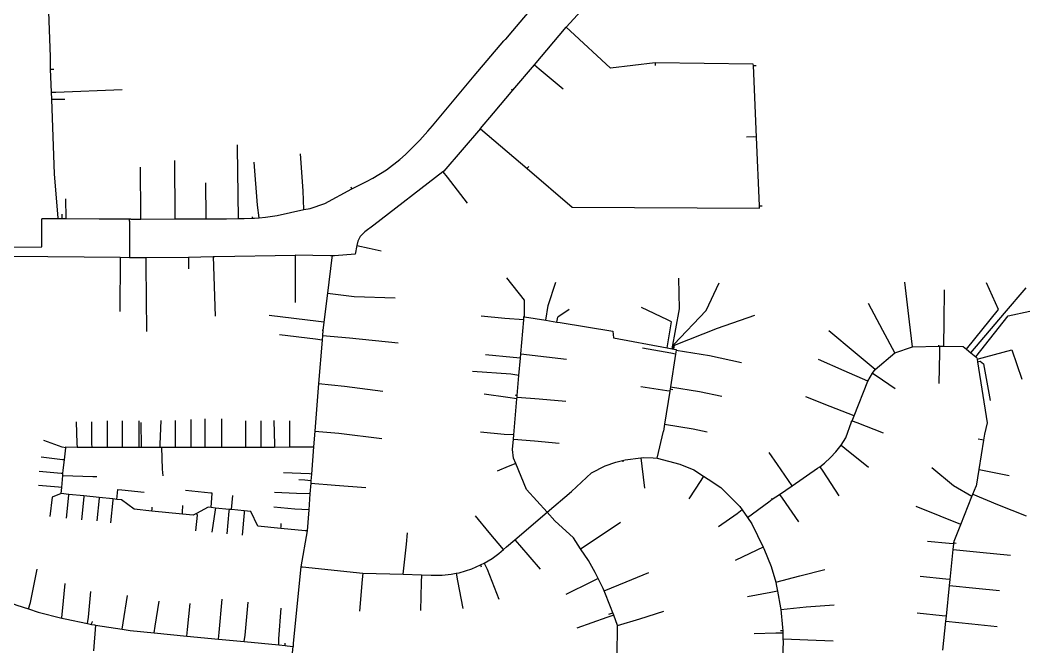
# Model space of a CAD drawing. Header units: inches. Extents: x 1024943 to 1043005, y 1856303 to 1868730.
# Drawn here: x 1037204 to 1039300, y 1863749 to 1865048 of the extents above; entities that cross this region are included whole.
import ezdxf

# ---------------------------------------------------------------- set-up
doc = ezdxf.new("R2010")
doc.units = ezdxf.units.IN
doc.header["$MEASUREMENT"] = 0
doc.layers.add('Water_Network', color=130, linetype='Continuous')

msp = doc.modelspace()

# ---------------------------------------------------------------- linework, layer by layer
at = {"layer": 'Water_Network', "elevation": 0}
for points in [[(1037267.1, 1864947.1), (1037266.8, 1864956.2), (1037267.1, 1864972.3), (1037257.2, 1865233.8), (1037248.5, 1865233.6)], [(1038212, 1865009.3), (1038226.9, 1865026.8), (1038334.1, 1865153.9), (1038387.2, 1865216.8)], [(1038337.4, 1865034.2), (1038431.4, 1865136.8)], [(1038337.4, 1865034.2), (1038431.4, 1865136.8)], [(1038226.9, 1864903.2), (1038271.6, 1864956.2), (1038337.4, 1865034.2)], [(1038226.9, 1864903.2), (1038271.6, 1864956.2), (1038337.4, 1865034.2)], [(1038346, 1865026.3), (1038337.4, 1865034.2)], [(1038346, 1865026.3), (1038337.4, 1865034.2)], [(1038522.1, 1864960.4), (1038429.7, 1864949), (1038346, 1865026.3)], [(1038003.6, 1864770.3), (1038013.8, 1864779.7), (1038033.4, 1864799.5), (1038050.5, 1864818.3), (1038059.8, 1864829.5), (1038146.3, 1864933), (1038207.9, 1865005.4)], [(1038207.9, 1865005.4), (1038211.7, 1865009), (1038212, 1865009.3)], [(1038271.6, 1864956.2), (1038281.5, 1864947.9)], [(1038522.1, 1864960.4), (1038522, 1864957.6)], [(1038522, 1864957.6), (1038522, 1864954.8)], [(1038726.2, 1864954.5), (1038726.1, 1864957.4), (1038522.1, 1864960.4)], [(1037267.1, 1864947.1), (1037270.3, 1864947.1), (1037273.5, 1864947.2)], [(1037269.4, 1864884.4), (1037268.9, 1864899.1), (1037267.1, 1864947.1)], [(1038281.5, 1864947.9), (1038331, 1864906.1)], [(1038726.2, 1864954.5), (1038729.1, 1864954.6)], [(1038738.9, 1864663.3), (1038732.7, 1864805.9), (1038726.2, 1864954.5)], [(1038729.1, 1864954.6), (1038731.9, 1864954.7)], [(1037268.9, 1864899.1), (1037278, 1864899.5)], [(1037278, 1864899.5), (1037415.4, 1864904.6)], [(1038159.5, 1864823.6), (1038186.5, 1864855.4), (1038226.9, 1864903.2)], [(1038159.5, 1864823.6), (1038186.5, 1864855.4), (1038226.9, 1864903.2)], [(1038225.7, 1864904.2), (1038224.6, 1864905.4)], [(1038226.9, 1864903.2), (1038225.7, 1864904.2)], [(1037269.4, 1864884.4), (1037289.2, 1864884.4)], [(1037283.1, 1864638.4), (1037275.2, 1864729.3), (1037269.4, 1864884.4)], [(1037289.2, 1864884.4), (1037296.5, 1864884.4)], [(1038159.5, 1864823.6), (1038083.3, 1864735.2), (1038081.6, 1864733.9), (1037938.1, 1864623.5), (1037919.5, 1864609.9), (1037909.7, 1864599.8), (1037905.3, 1864590.3), (1037903.2, 1864581)], [(1038159.5, 1864823.6), (1038083.3, 1864735.2), (1038081.6, 1864733.9), (1037938.1, 1864623.5), (1037919.5, 1864609.9), (1037909.7, 1864599.8), (1037905.3, 1864590.3), (1037903.2, 1864581)], [(1038159.5, 1864823.6), (1038159.6, 1864823.5), (1038256.4, 1864740.9)], [(1037655, 1864784.5), (1037655, 1864789.9)], [(1038725.6, 1864806.8), (1038712.2, 1864806.1)], [(1038732.7, 1864805.9), (1038725.6, 1864806.8)], [(1037657, 1864637.2), (1037655, 1864784.5)], [(1037791.3, 1864694.6), (1037785.8, 1864771.6)], [(1037898.3, 1864701.7), (1037922.9, 1864713.7), (1037936.2, 1864720.6), (1037964.7, 1864738.3), (1037992, 1864759.6), (1038003.6, 1864770.3)], [(1037525.7, 1864642.1), (1037524.8, 1864757.2)], [(1037696.9, 1864665), (1037689.6, 1864753.9)], [(1037454.6, 1864644.1), (1037453.9, 1864743.4)], [(1038081.6, 1864733.9), (1038090.2, 1864722.8)], [(1038256.4, 1864740.9), (1038257.4, 1864742)], [(1038256.4, 1864740.9), (1038350.2, 1864660.9), (1038739.1, 1864658.6), (1038738.9, 1864663.3)], [(1038257.4, 1864742), (1038260.1, 1864745.1)], [(1037589.9, 1864640.1), (1037589.7, 1864711.4)], [(1038090.2, 1864722.8), (1038131.9, 1864668.7)], [(1037686.4, 1864637.9), (1037690.5, 1864638), (1037700, 1864638.9), (1037713.3, 1864640.1), (1037737.5, 1864643.2), (1037792.7, 1864655.7), (1037806.2, 1864658.2), (1037836.2, 1864668.3), (1037892.2, 1864698.5)], [(1037686.4, 1864637.9), (1037690.5, 1864638), (1037700, 1864638.9), (1037713.3, 1864640.1), (1037737.5, 1864643.2), (1037792.7, 1864655.7), (1037806.2, 1864658.2), (1037836.2, 1864668.3), (1037892.2, 1864698.5)], [(1037792.7, 1864655.7), (1037791.3, 1864694.6)], [(1037892.2, 1864698.5), (1037891.1, 1864702)], [(1037892.2, 1864698.5), (1037891.1, 1864702)], [(1037892.2, 1864698.5), (1037898.3, 1864701.7)], [(1037892.2, 1864698.5), (1037898.3, 1864701.7)], [(1037299.3, 1864638.1), (1037299, 1864678.1)], [(1037700, 1864638.9), (1037696.9, 1864665)], [(1038738.9, 1864663.3), (1038741.6, 1864663.5)], [(1038741.6, 1864663.5), (1038744.2, 1864663.6)], [(1037291.3, 1864642.5), (1037291.2, 1864646.3)], [(1037291.4, 1864636.6), (1037291.3, 1864642.5)], [(1037454.7, 1864635.8), (1037454.6, 1864644.1)], [(1037525.7, 1864636.3), (1037525.7, 1864642.1)], [(1037081.5, 1864577.5), (1037248.9, 1864578.7), (1037248.6, 1864635.9), (1037248.6, 1864636.3)], [(1037283, 1864636.6), (1037248.6, 1864636.3)], [(1037283, 1864636.6), (1037248.6, 1864636.3)], [(1037283, 1864636.6), (1037283.1, 1864638.4)], [(1037291.4, 1864636.6), (1037283, 1864636.6)], [(1037291.4, 1864636.6), (1037283, 1864636.6)], [(1037299.3, 1864636.7), (1037291.4, 1864636.6)], [(1037299.3, 1864636.7), (1037291.4, 1864636.6)], [(1037299.3, 1864636.7), (1037299.3, 1864638.1)], [(1037367.7, 1864635.7), (1037299.3, 1864636.7)], [(1037367.7, 1864635.7), (1037299.3, 1864636.7)], [(1037431.2, 1864635.6), (1037367.7, 1864635.7)], [(1037431.2, 1864635.6), (1037367.7, 1864635.7)], [(1037431.2, 1864632), (1037430.6, 1864556.5)], [(1037431.2, 1864632), (1037430.6, 1864556.5)], [(1037431.2, 1864632), (1037431.2, 1864635.6)], [(1037433.5, 1864635.6), (1037431.2, 1864635.6)], [(1037431.2, 1864632), (1037431.2, 1864635.6)], [(1037433.5, 1864635.6), (1037431.2, 1864635.6)], [(1037433.5, 1864635.6), (1037454.7, 1864635.8), (1037525.7, 1864636.3), (1037560, 1864636.6), (1037589.9, 1864636.7), (1037632.5, 1864636.8), (1037657, 1864637.2)], [(1037433.5, 1864635.6), (1037454.7, 1864635.8), (1037525.7, 1864636.3), (1037560, 1864636.6), (1037589.9, 1864636.7), (1037632.5, 1864636.8), (1037657, 1864637.2)], [(1037589.9, 1864636.7), (1037589.9, 1864640.1)], [(1037657, 1864637.2), (1037668.8, 1864637.3), (1037686.4, 1864637.9)], [(1037657, 1864637.2), (1037668.8, 1864637.3), (1037686.4, 1864637.9)], [(1037686.3, 1864639.4), (1037686.3, 1864641)], [(1037686.4, 1864637.9), (1037686.3, 1864639.4)], [(1037903.2, 1864581), (1037899.2, 1864562.9), (1037856.4, 1864559.8)], [(1037903.2, 1864581), (1037899.2, 1864562.9), (1037856.4, 1864559.8)], [(1037903.2, 1864581), (1037928.2, 1864575.4)], [(1037058.8, 1864560.1), (1037077.1, 1864559.9), (1037186.7, 1864559), (1037411.7, 1864556.7), (1037430.6, 1864556.5)], [(1037058.8, 1864560.1), (1037077.1, 1864559.9), (1037186.7, 1864559), (1037411.7, 1864556.7), (1037430.6, 1864556.5)], [(1037553.3, 1864556.8), (1037604.9, 1864558.3), (1037608, 1864558.4), (1037775.2, 1864561.2)], [(1037553.3, 1864556.8), (1037604.9, 1864558.3), (1037608, 1864558.4), (1037775.2, 1864561.2)], [(1037604.9, 1864558.3), (1037608.7, 1864434.6)], [(1037775.1, 1864558), (1037775, 1864503), (1037774.8, 1864463.1)], [(1037775.2, 1864561.2), (1037775.1, 1864558)], [(1037848.2, 1864559.8), (1037775.2, 1864561.2)], [(1037848.2, 1864559.8), (1037775.2, 1864561.2)], [(1037851.5, 1864559.7), (1037848.2, 1864559.8)], [(1037851.5, 1864559.7), (1037848.2, 1864559.8)], [(1037851.5, 1864559.7), (1037851, 1864556.2)], [(1037851.5, 1864559.7), (1037851, 1864556.2)], [(1037856.4, 1864559.8), (1037851.5, 1864559.7)], [(1037856.4, 1864559.8), (1037851.5, 1864559.7)], [(1037928.2, 1864575.4), (1037953.1, 1864569.9)], [(1037411.7, 1864555.2), (1037410.6, 1864444.1)], [(1037411.7, 1864556.7), (1037411.7, 1864555.2)], [(1037430.6, 1864556.5), (1037437.3, 1864556.2)], [(1037430.6, 1864556.5), (1037437.3, 1864556.2)], [(1037437.3, 1864556.2), (1037465.1, 1864556.3), (1037553.3, 1864556.8)], [(1037437.3, 1864556.2), (1037465.1, 1864556.3), (1037553.3, 1864556.8)], [(1037465.1, 1864556.3), (1037465.1, 1864541.3)], [(1037465.1, 1864541.3), (1037466, 1864402.7)], [(1037553.3, 1864556.8), (1037553.4, 1864544.9)], [(1037553.4, 1864544.9), (1037553.4, 1864533)], [(1037851, 1864556.2), (1037841.9, 1864482.6), (1037834.3, 1864422.2), (1037832.2, 1864404.8)], [(1037851, 1864556.2), (1037841.9, 1864482.6), (1037834.3, 1864422.2), (1037832.2, 1864404.8)], [(1038250.8, 1864468.1), (1038214.2, 1864514.2)], [(1038300, 1864456.5), (1038316.3, 1864505.5)], [(1038572.8, 1864450.1), (1038571.1, 1864513.2)], [(1038628.4, 1864446.7), (1038655.3, 1864504)], [(1039050.5, 1864422.7), (1039040.4, 1864505.3)], [(1039235, 1864448.8), (1039210, 1864504)], [(1037841.9, 1864482.6), (1037897.6, 1864475.4)], [(1037897.6, 1864475.4), (1037982.4, 1864472.7)], [(1039122.2, 1864424.6), (1039123.3, 1864489.5)], [(1039247.3, 1864441.2), (1039292.8, 1864493.5)], [(1038251.3, 1864433.4), (1038250.8, 1864468.1)], [(1038295.1, 1864426.3), (1038300, 1864456.5)], [(1038995.2, 1864405.1), (1038965.5, 1864460.6)], [(1037823.5, 1864423.5), (1037721.2, 1864436.3)], [(1038209.9, 1864430.1), (1038161, 1864434.3)], [(1038235.9, 1864270.3), (1038239.5, 1864311.6), (1038242.6, 1864347.8), (1038243.4, 1864356.7), (1038249.4, 1864426.7), (1038249.9, 1864433.7), (1038251.3, 1864433.4), (1038295.1, 1864426.3), (1038318.1, 1864422.5), (1038324.8, 1864421.4)], [(1038318.1, 1864422.5), (1038319.9, 1864432.6)], [(1038343.8, 1864448.2), (1038319.9, 1864432.6)], [(1038547.9, 1864427), (1038493.6, 1864452.7)], [(1038557.9, 1864367.1), (1038572.8, 1864450.1)], [(1038559.7, 1864366.8), (1038561.2, 1864375.6), (1038628.4, 1864446.7)], [(1038651.7, 1864409.6), (1038728.9, 1864436.9)], [(1039168.9, 1864366), (1039235, 1864448.8)], [(1039177.5, 1864358.9), (1039247.3, 1864441.2)], [(1039187.9, 1864350.3), (1039254.9, 1864435.2)], [(1039254.9, 1864435.2), (1039300.1, 1864445.3)], [(1037834.3, 1864422.2), (1037823.5, 1864423.5)], [(1038249.4, 1864426.7), (1038209.9, 1864430.1)], [(1038324.8, 1864421.4), (1038434.6, 1864403.3), (1038435.9, 1864389.4), (1038547.3, 1864369), (1038557.9, 1864367.1), (1038559.7, 1864366.8), (1038561.1, 1864366.5), (1038566.2, 1864365.6), (1038565.9, 1864364), (1038564.7, 1864355.9), (1038554, 1864288.1), (1038553.3, 1864283.6)], [(1038547.3, 1864369), (1038556, 1864423), (1038547.9, 1864427)], [(1039056.8, 1864371.2), (1039050.5, 1864422.7)], [(1039121.4, 1864372.5), (1039122.2, 1864424.6)], [(1037817, 1864386.7), (1037742.1, 1864396.1)], [(1037832.2, 1864404.8), (1037831.4, 1864394.7), (1037830.6, 1864385.2), (1037823.5, 1864294.8), (1037815.7, 1864196.2), (1037813.2, 1864163.3)], [(1037832.2, 1864404.8), (1037831.4, 1864394.7), (1037830.6, 1864385.2), (1037823.5, 1864294.8), (1037815.7, 1864196.2), (1037813.2, 1864163.3)], [(1037832.2, 1864404.8), (1037831.4, 1864404.9), (1037830.6, 1864405)], [(1037831.4, 1864394.7), (1037887.5, 1864389.6)], [(1038561.1, 1864366.5), (1038562.5, 1864374.7), (1038651.7, 1864409.6)], [(1038937.8, 1864358.5), (1038882.7, 1864404.1)], [(1039020.2, 1864358.3), (1038995.2, 1864405.1)], [(1037830.6, 1864385.2), (1037817, 1864386.7)], [(1037887.5, 1864389.6), (1037988.8, 1864379.1)], [(1038929.8, 1864215.3), (1038931.2, 1864217.8), (1038935.3, 1864228.1), (1038963.6, 1864299.5), (1038973.7, 1864316.7), (1038979.3, 1864324.2), (1039020.2, 1864358.3), (1039056.8, 1864371.2), (1039111.2, 1864372.6)], [(1039111.2, 1864372.6), (1039111.2, 1864373.6), (1039111.2, 1864374.6)], [(1039111.2, 1864372.6), (1039112.7, 1864372.6), (1039121.4, 1864372.5), (1039161.8, 1864371.8), (1039168.9, 1864366), (1039177.5, 1864358.9), (1039187.9, 1864350.3), (1039190.4, 1864348.2), (1039190.8, 1864345.7), (1039191.7, 1864340.1), (1039211.9, 1864213.7), (1039206.2, 1864190), (1039204.2, 1864177.6), (1039194.5, 1864116.5), (1039189.1, 1864082.3)], [(1039112.7, 1864372.6), (1039112.5, 1864359.6)], [(1038227.2, 1864349.2), (1038170.2, 1864354.1)], [(1038242.6, 1864347.8), (1038227.2, 1864349.2)], [(1038243.4, 1864356.7), (1038297, 1864350.5)], [(1038297, 1864350.5), (1038337.9, 1864345.8)], [(1038554.6, 1864357.8), (1038496.2, 1864368.6)], [(1038564.7, 1864355.9), (1038554.6, 1864357.8)], [(1038565.9, 1864364), (1038635.2, 1864353)], [(1038635.2, 1864353), (1038701.3, 1864338.3)], [(1038979.3, 1864324.2), (1038937.8, 1864358.5)], [(1039112.5, 1864359.6), (1039111.4, 1864295)], [(1039190.8, 1864345.7), (1039263.1, 1864364.6)], [(1039263.1, 1864364.6), (1039283.6, 1864304.2)], [(1038914.6, 1864321.3), (1038861.7, 1864344.9)], [(1039191.7, 1864340.1), (1039197.4, 1864341.3), (1039204.2, 1864335.8)], [(1039204.2, 1864335.8), (1039217.9, 1864259.5)], [(1038222.8, 1864314), (1038143.2, 1864319.9)], [(1038239.5, 1864311.6), (1038222.8, 1864314)], [(1038963.6, 1864299.5), (1038914.6, 1864321.3)], [(1038973.7, 1864316.7), (1038981.2, 1864311.6)], [(1038981.2, 1864311.6), (1039020.7, 1864284.4)], [(1037823.5, 1864294.8), (1037877, 1864289.2)], [(1037877, 1864289.2), (1037957.2, 1864279.2)], [(1038546.4, 1864279.9), (1038492.3, 1864288.4)], [(1038554, 1864288.1), (1038614.4, 1864278.6)], [(1038216.5, 1864265.8), (1038167.6, 1864272.6)], [(1038235.3, 1864263.2), (1038216.5, 1864265.8)], [(1038255.5, 1864075.1), (1038232.7, 1864129.2), (1038228.2, 1864139.9), (1038226.2, 1864157.9), (1038228.1, 1864179.6), (1038228.8, 1864188.2), (1038235.3, 1864263.2), (1038235.6, 1864266.9), (1038235.9, 1864270.3)], [(1038234, 1864270.4), (1038232.1, 1864270.6)], [(1038235.9, 1864270.3), (1038234, 1864270.4)], [(1038235.6, 1864266.9), (1038281.2, 1864263)], [(1038553.3, 1864283.6), (1038552.5, 1864278.9), (1038541.8, 1864210.5), (1038539.5, 1864196.3)], [(1038552.5, 1864278.9), (1038546.4, 1864279.9)], [(1038553.3, 1864283.6), (1038556.1, 1864283.1)], [(1038556.1, 1864283.1), (1038558.9, 1864282.7)], [(1038614.4, 1864278.6), (1038660.5, 1864268.7)], [(1038885.7, 1864247.6), (1038835.4, 1864267.4)], [(1038281.2, 1864263), (1038337.1, 1864258.2)], [(1038935.3, 1864228.1), (1038885.7, 1864247.6)], [(1037320, 1864215.4), (1037321.7, 1864170.3)], [(1037352.3, 1864215.4), (1037352.3, 1864170)], [(1037384.6, 1864217.4), (1037384.7, 1864170)], [(1037415.9, 1864217.4), (1037416, 1864169.7)], [(1037450.2, 1864217.4), (1037450.3, 1864170)], [(1037455.5, 1864164.3), (1037455.1, 1864214.2)], [(1037495.7, 1864218.4), (1037494.1, 1864169.3)], [(1037526, 1864218.4), (1037526, 1864168.7)], [(1037558.3, 1864220.4), (1037558.4, 1864168.5)], [(1037587.6, 1864221.4), (1037587.6, 1864168.2)], [(1037621.9, 1864221.4), (1037622, 1864167.9)], [(1037671.4, 1864217.4), (1037671.4, 1864167.5)], [(1037703.7, 1864217.4), (1037703.8, 1864167.3)], [(1037730.9, 1864218.4), (1037731.8, 1864167.7)], [(1037763.3, 1864217.4), (1037763.3, 1864167.3)], [(1038541.8, 1864210.5), (1038601.1, 1864201.1)], [(1038765.3, 1864055.1), (1038780.6, 1864065.1), (1038806.4, 1864082.9), (1038859.1, 1864119.2), (1038864.1, 1864121.9), (1038874.2, 1864130), (1038886.4, 1864141.2), (1038897.3, 1864153.3), (1038908.4, 1864167.1), (1038918, 1864182), (1038929.8, 1864215.3)], [(1038929.8, 1864215.3), (1038929.1, 1864215.6), (1038928.3, 1864215.9)], [(1038931.2, 1864217.8), (1038941.1, 1864213.9)], [(1038941.1, 1864213.9), (1038995.7, 1864192.4)], [(1037815.7, 1864196.2), (1037865.3, 1864191.7)], [(1037865.3, 1864191.7), (1037954.6, 1864180.6)], [(1038208.8, 1864189.5), (1038159.7, 1864193.7)], [(1038228.8, 1864188.2), (1038208.8, 1864189.5)], [(1038526.6, 1864139.8), (1038539.5, 1864196.3)], [(1038601.1, 1864201.1), (1038630.5, 1864194.6)], [(1037291.1, 1864163.2), (1037252.7, 1864176.6)], [(1037298.8, 1864161.8), (1037291.1, 1864163.2)], [(1037293.2, 1864115.1), (1037295.8, 1864136.6), (1037298.8, 1864161.8), (1037299, 1864163.3), (1037322, 1864162.6), (1037352.4, 1864162.6), (1037384.7, 1864162.7), (1037416, 1864162.7), (1037450.3, 1864162.8), (1037455.5, 1864162.8), (1037493.9, 1864163.1), (1037497.3, 1864162.9)], [(1037321.7, 1864170.3), (1037322, 1864162.6)], [(1037352.3, 1864170), (1037352.4, 1864162.6)], [(1037384.7, 1864170), (1037384.7, 1864162.7)], [(1037416, 1864169.7), (1037416, 1864162.7)], [(1037450.3, 1864170), (1037450.3, 1864162.8)], [(1037455.5, 1864162.8), (1037455.5, 1864164.3)], [(1037494.1, 1864169.3), (1037493.9, 1864163.1)], [(1037497.3, 1864162.9), (1037526, 1864162.9), (1037558.4, 1864162.9), (1037587.6, 1864163), (1037622, 1864163), (1037671.5, 1864163.1), (1037703.8, 1864163.2), (1037731.9, 1864163.2), (1037763.3, 1864163.3), (1037802.1, 1864163.3)], [(1037497.3, 1864162.9), (1037498.9, 1864117.6)], [(1037526, 1864168.7), (1037526, 1864162.9)], [(1037558.4, 1864168.5), (1037558.4, 1864162.9)], [(1037587.6, 1864168.2), (1037587.6, 1864163)], [(1037622, 1864167.9), (1037622, 1864163)], [(1037671.4, 1864167.5), (1037671.5, 1864163.1)], [(1037703.8, 1864167.3), (1037703.8, 1864163.2)], [(1037731.8, 1864167.7), (1037731.9, 1864163.2)], [(1037763.3, 1864167.3), (1037763.3, 1864163.3)], [(1037802.1, 1864163.3), (1037813.2, 1864163.3)], [(1037813.2, 1864163.3), (1037808.7, 1864106.9), (1037807.6, 1864093.2)], [(1037813.2, 1864163.3), (1037808.7, 1864106.9), (1037807.6, 1864093.2)], [(1038228.1, 1864179.6), (1038271.9, 1864175.8)], [(1038271.9, 1864175.8), (1038322.7, 1864171.4)], [(1038908.4, 1864167.1), (1038916.4, 1864160.8)], [(1038916.4, 1864160.8), (1038965.5, 1864121.4)], [(1039200.3, 1864178.2), (1039192.8, 1864179.4)], [(1039204.2, 1864177.6), (1039200.3, 1864178.2)], [(1037291.8, 1864137), (1037247.4, 1864142.4)], [(1038454.7, 1864135.3), (1038460, 1864136.6), (1038492.4, 1864140.6), (1038498.4, 1864141.3), (1038518.1, 1864140.7), (1038526.6, 1864139.8)], [(1038454.7, 1864135.3), (1038460, 1864136.6), (1038492.4, 1864140.6), (1038498.4, 1864141.3), (1038518.1, 1864140.7), (1038526.6, 1864139.8)], [(1038492.4, 1864140.6), (1038494.6, 1864123.5)], [(1038526.6, 1864139.8), (1038573.8, 1864127.9), (1038602.7, 1864116), (1038622.7, 1864103), (1038632.3, 1864096.9)], [(1038526.6, 1864139.8), (1038573.8, 1864127.9), (1038602.7, 1864116), (1038622.7, 1864103), (1038632.3, 1864096.9)], [(1038776.1, 1864126.9), (1038759.1, 1864151.7)], [(1037295.8, 1864136.6), (1037291.8, 1864137)], [(1037498.9, 1864117.6), (1037500.2, 1864103.5)], [(1038217.4, 1864122.8), (1038194.4, 1864113.1)], [(1038232.7, 1864129.2), (1038217.4, 1864122.8)], [(1038348.8, 1864071.2), (1038389.9, 1864109.4), (1038418.3, 1864124.5), (1038440.8, 1864131.9), (1038454.7, 1864135.3)], [(1038348.8, 1864071.2), (1038389.9, 1864109.4), (1038418.3, 1864124.5), (1038440.8, 1864131.9), (1038454.7, 1864135.3)], [(1038454.7, 1864135.3), (1038455.1, 1864133.9)], [(1038455.1, 1864133.9), (1038455.4, 1864132.5)], [(1038494.6, 1864123.5), (1038500.1, 1864078.1)], [(1038806.4, 1864082.9), (1038776.1, 1864126.9)], [(1038864.1, 1864121.9), (1038870.3, 1864113.2)], [(1039141.7, 1864082.9), (1039097, 1864120.1)], [(1037288.8, 1864108.3), (1037243.5, 1864112.2)], [(1037292.6, 1864108.1), (1037288.8, 1864108.3)], [(1037642.5, 1864033.5), (1037637.8, 1864033.9), (1037609.3, 1864036.7), (1037600.3, 1864037.6), (1037593.9, 1864038.3), (1037569.7, 1864025.6), (1037562.9, 1864022.1), (1037540.7, 1864024.3), (1037477.4, 1864030.5), (1037440.3, 1864034.2), (1037414.6, 1864053.6), (1037404.6, 1864054.7), (1037396.4, 1864055.6), (1037368.1, 1864058.5), (1037336, 1864061.9), (1037304.9, 1864065.1), (1037289.2, 1864066.8), (1037290.3, 1864079.2), (1037292.3, 1864104)], [(1037292.3, 1864104), (1037292.6, 1864108.1), (1037293.2, 1864115.1)], [(1037292.3, 1864104), (1037354.8, 1864102.3)], [(1037354.8, 1864102.3), (1037363.1, 1864102.1)], [(1037804.5, 1864107.5), (1037750.4, 1864109.6)], [(1037808.7, 1864106.9), (1037804.5, 1864107.5)], [(1038622.7, 1864103), (1038617, 1864094.1)], [(1038632.3, 1864096.9), (1038658.5, 1864079.1), (1038698.1, 1864039.8), (1038703.1, 1864032.7), (1038714.1, 1864017.2)], [(1038632.3, 1864096.9), (1038658.5, 1864079.1), (1038698.1, 1864039.8), (1038703.1, 1864032.7), (1038714.1, 1864017.2)], [(1038870.3, 1864113.2), (1038903.7, 1864062.3)], [(1039194.5, 1864116.5), (1039198.5, 1864115.9)], [(1039198.5, 1864115.9), (1039257, 1864103.9)], [(1037283.3, 1864079.8), (1037242.1, 1864083.2)], [(1037290.3, 1864079.2), (1037283.3, 1864079.8)], [(1037795.2, 1864094.2), (1037782.7, 1864095.2)], [(1037807.6, 1864093.2), (1037795.2, 1864094.2)], [(1037807.6, 1864093.2), (1037807.3, 1864088.3), (1037805.5, 1864066.2), (1037803.2, 1864032.9), (1037799.5, 1863989.1)], [(1037807.6, 1864093.2), (1037807.3, 1864088.3), (1037805.5, 1864066.2), (1037803.2, 1864032.9), (1037799.5, 1863989.1)], [(1037807.3, 1864088.3), (1037857.7, 1864084.4)], [(1037857.7, 1864084.4), (1037921.7, 1864079.3)], [(1038617, 1864094.1), (1038592.2, 1864055.7)], [(1039179.8, 1864060.4), (1039141.7, 1864082.9)], [(1039142.4, 1863964.4), (1039142.8, 1863968.3), (1039156.6, 1864002.4), (1039179.8, 1864060.4), (1039182.1, 1864065.2), (1039189.1, 1864082.3)], [(1037270.5, 1864059.2), (1037265.8, 1864018.8)], [(1037289.2, 1864066.8), (1037270.5, 1864059.2)], [(1037304.5, 1864063.2), (1037299.6, 1864015.6)], [(1037304.9, 1864065.1), (1037304.5, 1864063.2)], [(1037335.8, 1864060.1), (1037330.9, 1864012.5)], [(1037336, 1864061.9), (1037335.8, 1864060.1)], [(1037367.9, 1864057), (1037363.1, 1864010.4)], [(1037368.1, 1864058.5), (1037367.9, 1864057)], [(1037396.4, 1864055.6), (1037396.2, 1864053.2)], [(1037404.6, 1864054.7), (1037406.4, 1864074.9), (1037415.1, 1864074.1)], [(1037415.1, 1864074.1), (1037461, 1864069.7)], [(1037599.5, 1864067.6), (1037547.3, 1864073.3)], [(1037600.3, 1864037.6), (1037602.8, 1864067.2), (1037599.5, 1864067.6)], [(1037643.9, 1864047.9), (1037645.3, 1864062.4)], [(1037777.4, 1864066.5), (1037731.7, 1864068.7)], [(1037805.5, 1864066.2), (1037777.4, 1864066.5)], [(1038298.1, 1864027.9), (1038255.5, 1864075.1)], [(1038298.1, 1864027.9), (1038348.8, 1864071.2)], [(1038298.1, 1864027.9), (1038348.8, 1864071.2)], [(1038758.1, 1864049.6), (1038765.3, 1864055.1)], [(1038765.3, 1864055.1), (1038764.8, 1864055.8), (1038764.4, 1864056.4)], [(1038780.6, 1864065.1), (1038786.2, 1864056.9)], [(1038786.2, 1864056.9), (1038819.6, 1864008.4)], [(1039182.1, 1864065.2), (1039233.4, 1864044.3)], [(1037396.2, 1864053.2), (1037391.7, 1864005.8)], [(1037477.4, 1864030.5), (1037477.9, 1864035.2)], [(1037477.9, 1864035.2), (1037478.2, 1864038.3)], [(1037541.1, 1864028.2), (1037541.4, 1864041.8)], [(1037609.3, 1864036.7), (1037608.7, 1864032.8)], [(1037637.8, 1864033.9), (1037637.4, 1864030.4)], [(1037642.5, 1864033.5), (1037643.9, 1864047.9)], [(1037773.9, 1864034.5), (1037730.6, 1864038.5)], [(1037803.2, 1864032.9), (1037773.9, 1864034.5)], [(1038714.1, 1864017.2), (1038758.1, 1864049.6)], [(1039114, 1864019.7), (1039064.1, 1864039.9)], [(1039233.4, 1864044.3), (1039292.8, 1864020.2)], [(1037540.7, 1864024.3), (1037541.1, 1864028.2)], [(1037571.3, 1864022.1), (1037568.2, 1863989.6)], [(1037569.7, 1864025.6), (1037571.3, 1864022.1)], [(1037608.7, 1864032.8), (1037601.5, 1863986.5)], [(1037637.4, 1864030.4), (1037632.8, 1863983.3)], [(1037795.8, 1863989.5), (1037745.1, 1863994.4), (1037697.2, 1863999.1), (1037683, 1864029.5), (1037668.9, 1864030.9), (1037642.5, 1864033.5)], [(1037668.7, 1864026.7), (1037665, 1863980.2)], [(1037668.9, 1864030.9), (1037668.7, 1864026.7)], [(1038177.8, 1863986.1), (1038149.2, 1864020.2)], [(1038159.4, 1863918.6), (1038161, 1863919.3), (1038167.2, 1863922.2), (1038183.7, 1863932.2), (1038197.9, 1863942.6), (1038207.6, 1863950.8), (1038213.8, 1863956), (1038231.2, 1863970.8), (1038298.1, 1864027.9)], [(1038159.4, 1863918.6), (1038161, 1863919.3), (1038167.2, 1863922.2), (1038183.7, 1863932.2), (1038197.9, 1863942.6), (1038207.6, 1863950.8), (1038213.8, 1863956), (1038231.2, 1863970.8), (1038298.1, 1864027.9)], [(1038314.1, 1864010.1), (1038298.1, 1864027.9)], [(1038692.2, 1864025), (1038653.9, 1863997.9)], [(1038703.1, 1864032.7), (1038692.2, 1864025)], [(1038714.1, 1864017.2), (1038723.3, 1864004.2), (1038746.8, 1863955.8), (1038748.2, 1863952.9), (1038763.3, 1863915.5), (1038772.8, 1863883.1), (1038773.8, 1863878.2), (1038776.4, 1863864.1), (1038782.6, 1863829.7), (1038783.4, 1863825.9), (1038787, 1863788.8), (1038787.2, 1863782)], [(1038714.1, 1864017.2), (1038723.3, 1864004.2), (1038746.8, 1863955.8), (1038748.2, 1863952.9), (1038763.3, 1863915.5), (1038772.8, 1863883.1), (1038773.8, 1863878.2), (1038776.4, 1863864.1), (1038782.6, 1863829.7), (1038783.4, 1863825.9), (1038787, 1863788.8), (1038787.2, 1863782)], [(1039156.6, 1864002.4), (1039114, 1864019.7)], [(1037745.1, 1863994.4), (1037745.5, 1863998.5)], [(1037745.5, 1863998.5), (1037746, 1864004.4)], [(1038434.6, 1863819.1), (1038429.9, 1863832), (1038416.4, 1863864.8), (1038414.3, 1863869.9), (1038403.9, 1863890.6), (1038397.9, 1863902.8), (1038383.6, 1863927.9), (1038367.5, 1863952.2), (1038352.7, 1863974.6), (1038314.1, 1864010.1)], [(1038408.2, 1863979.2), (1038450.2, 1864007.1)], [(1037799.5, 1863989.1), (1037786.7, 1863914.9)], [(1037799.5, 1863989.1), (1037786.7, 1863914.9)], [(1037799.5, 1863989.1), (1037795.8, 1863989.5)], [(1037799.5, 1863989.1), (1037795.8, 1863989.5)], [(1038005.9, 1863961.9), (1038008.3, 1863984.9)], [(1038207.6, 1863950.8), (1038177.8, 1863986.1)], [(1038231.2, 1863970.8), (1038240.6, 1863959.8)], [(1038367.5, 1863952.2), (1038408.2, 1863979.2)], [(1037999.4, 1863899.2), (1038005.9, 1863961.9)], [(1038240.6, 1863959.8), (1038283.2, 1863909.8)], [(1038746.8, 1863955.8), (1038733.7, 1863949.4)], [(1039132.9, 1863963), (1039087.8, 1863967.6)], [(1039119.8, 1863741.7), (1039126.1, 1863801.8), (1039127, 1863812.3), (1039133.6, 1863876), (1039134.7, 1863888.5), (1039141, 1863950.8), (1039142.2, 1863962.1), (1039142.4, 1863964.4)], [(1039142.2, 1863962.1), (1039132.9, 1863963)], [(1039141, 1863950.8), (1039196.7, 1863945.1)], [(1039142.4, 1863964.4), (1039144.7, 1863964.2)], [(1039144.7, 1863964.2), (1039146.9, 1863963.9)], [(1038733.7, 1863949.4), (1038688.7, 1863927.6)], [(1039196.7, 1863945.1), (1039260, 1863938.7)], [(1037225.5, 1863840.5), (1037239.5, 1863910.2)], [(1037786.7, 1863914.9), (1037770.9, 1863756.2)], [(1037786.7, 1863914.9), (1037770.9, 1863756.2)], [(1037786.7, 1863914.9), (1037790.3, 1863914.5)], [(1037786.7, 1863914.9), (1037790.3, 1863914.5)], [(1037790.3, 1863914.5), (1037915, 1863901.6), (1037999.4, 1863899.2), (1038036.9, 1863898.1), (1038057.1, 1863897.5), (1038080.1, 1863897.3), (1038098.4, 1863899.5), (1038109.3, 1863901.5), (1038115.4, 1863902.6), (1038141.5, 1863910.5), (1038159.4, 1863918.6)], [(1037790.3, 1863914.5), (1037915, 1863901.6), (1037999.4, 1863899.2), (1038036.9, 1863898.1), (1038057.1, 1863897.5), (1038080.1, 1863897.3), (1038098.4, 1863899.5), (1038109.3, 1863901.5), (1038115.4, 1863902.6), (1038141.5, 1863910.5), (1038159.4, 1863918.6)], [(1038159.4, 1863918.6), (1038160.2, 1863916.6)], [(1038160.2, 1863916.6), (1038161.1, 1863914.7)], [(1038167.2, 1863922.2), (1038173.5, 1863909.9)], [(1038173.5, 1863909.9), (1038197.8, 1863848)], [(1038822.7, 1863895.8), (1038874.3, 1863908.9)], [(1037012.3, 1863907.6), (1037029.4, 1863901.1), (1037106.5, 1863870.1), (1037117.8, 1863865.6), (1037156.9, 1863849.8), (1037158.9, 1863849), (1037197, 1863835.4), (1037221, 1863827.6), (1037241.2, 1863821), (1037290.5, 1863808.4), (1037297, 1863806.7), (1037344, 1863797), (1037352.1, 1863795.3)], [(1037913.9, 1863888.5), (1037908.6, 1863823)], [(1037915, 1863901.6), (1037913.9, 1863888.5)], [(1038036.9, 1863898.1), (1038036.5, 1863882.5)], [(1038109.3, 1863901.5), (1038112.2, 1863885.9)], [(1038403.9, 1863890.6), (1038390.2, 1863883.7)], [(1038461.8, 1863883.5), (1038509.3, 1863903.2)], [(1038772.8, 1863883.1), (1038822.7, 1863895.8)], [(1039125.8, 1863889.4), (1039072.6, 1863894.8)], [(1039134.7, 1863888.5), (1039125.8, 1863889.4)], [(1037291.9, 1863823.1), (1037297.5, 1863880.3)], [(1038036.5, 1863882.5), (1038034.8, 1863824.3)], [(1038112.2, 1863885.9), (1038122.9, 1863828.3)], [(1038390.2, 1863883.7), (1038337.1, 1863857.2)], [(1038416.4, 1863864.8), (1038461.8, 1863883.5)], [(1039133.6, 1863876), (1039188.4, 1863870.5)], [(1039188.4, 1863870.5), (1039237.4, 1863865.5)], [(1037345.9, 1863810.4), (1037350.8, 1863863.3)], [(1037417.8, 1863798.6), (1037426.5, 1863855.4)], [(1037616.8, 1863778.5), (1037623.5, 1863847.4)], [(1038762.3, 1863861.5), (1038713.7, 1863852.7)], [(1038776.4, 1863864.1), (1038762.3, 1863861.5)], [(1037221, 1863827.6), (1037225.5, 1863840.5)], [(1037484.4, 1863791.6), (1037492.3, 1863843.3)], [(1037551.6, 1863785), (1037556.8, 1863838.6)], [(1037670.7, 1863773.2), (1037677.3, 1863841.3)], [(1037741.2, 1863765.7), (1037746, 1863828.8)], [(1038783.4, 1863825.9), (1038835.5, 1863831.5)], [(1038835.5, 1863831.5), (1038894.2, 1863835.8)], [(1037290.5, 1863808.4), (1037290.6, 1863809.4), (1037291.9, 1863823.1)], [(1037344, 1863797), (1037345.9, 1863810.4)], [(1038227.1, 1863606.7), (1038290.6, 1863597.9), (1038379.3, 1863585.6), (1038408.6, 1863635), (1038438.3, 1863684.7), (1038443.1, 1863692.8), (1038443.4, 1863701.3), (1038443.3, 1863719.5), (1038443.5, 1863729.2), (1038444.1, 1863792.7), (1038436.2, 1863814.6), (1038434.6, 1863819.1)], [(1038421.8, 1863809.7), (1038359.4, 1863787.6)], [(1038436.2, 1863814.6), (1038421.8, 1863809.7)], [(1038431.3, 1863817.9), (1038425.4, 1863815.9)], [(1038434.6, 1863819.1), (1038431.3, 1863817.9)], [(1038444.1, 1863792.7), (1038490.2, 1863806.9)], [(1038490.2, 1863806.9), (1038540.1, 1863822.5)], [(1039118.3, 1863813.2), (1039066, 1863818.5)], [(1039127, 1863812.3), (1039118.3, 1863813.2)], [(1037352.1, 1863795.3), (1037352.7, 1863798.4)], [(1037352.1, 1863795.3), (1037358.2, 1863794.1), (1037360.2, 1863793.7)], [(1037353.4, 1863801.5), (1037352.7, 1863798.4)], [(1037360.2, 1863793.7), (1037356.4, 1863740.2)], [(1037360.2, 1863793.7), (1037415.7, 1863785.2), (1037432.1, 1863782.7), (1037482.3, 1863777.8), (1037550.2, 1863771.2), (1037615.4, 1863764.9), (1037669.3, 1863759.7), (1037741.1, 1863752.7), (1037754, 1863751.4)], [(1037415.7, 1863785.2), (1037417.8, 1863798.6)], [(1037482.3, 1863777.8), (1037484.4, 1863791.6)], [(1037550.2, 1863771.2), (1037551.6, 1863785)], [(1039126.1, 1863801.8), (1039179.5, 1863796.4)], [(1039179.5, 1863796.4), (1039232.4, 1863791)], [(1037615.4, 1863764.9), (1037616.8, 1863778.5)], [(1037669.3, 1863759.7), (1037670.7, 1863773.2)], [(1037741.1, 1863752.7), (1037741.2, 1863765.7)], [(1038772.7, 1863777), (1038727.5, 1863775.8)], [(1038787.2, 1863782), (1038787.3, 1863777.4), (1038787.7, 1863765.7), (1038787.8, 1863759.3), (1038786.4, 1863727.4), (1038781.9, 1863694.1), (1038781.5, 1863690.9), (1038770.8, 1863612.2), (1038765.6, 1863574)], [(1038787.2, 1863782), (1038787.3, 1863777.4), (1038787.7, 1863765.7), (1038787.8, 1863759.3), (1038786.4, 1863727.4), (1038781.9, 1863694.1), (1038781.5, 1863690.9), (1038770.8, 1863612.2), (1038765.6, 1863574)], [(1038787.3, 1863777.4), (1038772.7, 1863777)], [(1038784.7, 1863782), (1038782.2, 1863781.9)], [(1038787.2, 1863782), (1038784.7, 1863782)], [(1038787.7, 1863765.7), (1038789, 1863765.7), (1038839.6, 1863763.4)], [(1038839.6, 1863763.4), (1038891.7, 1863761.1)], [(1037740.1, 1863424.8), (1037743.3, 1863460.1), (1037746, 1863488.3), (1037751.7, 1863550.1), (1037758.1, 1863618.6), (1037760.2, 1863640.9), (1037765.4, 1863696.8), (1037770.4, 1863749.8)], [(1037754, 1863751.4), (1037754.2, 1863753.9)], [(1037754, 1863751.4), (1037758.2, 1863751)], [(1037754.2, 1863753.9), (1037754.4, 1863756.3)], [(1037758.2, 1863751), (1037770.4, 1863749.8)], [(1037770.9, 1863756.2), (1037770.4, 1863749.8)], [(1037770.9, 1863756.2), (1037770.4, 1863749.8)]]:
    msp.add_lwpolyline(points, dxfattribs=at)

doc.saveas('drawing.dxf')
